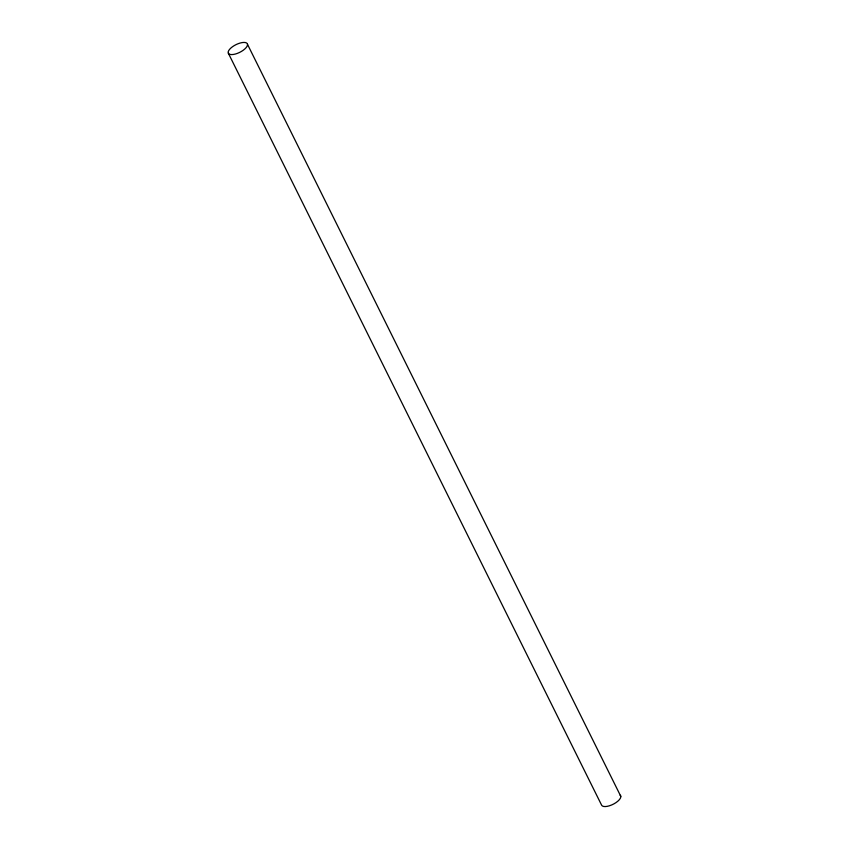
<?xml version="1.0" encoding="UTF-8"?>
<svg xmlns="http://www.w3.org/2000/svg" width="849" height="849" viewBox="0 0 849 849"><rect width="100%" height="100%" fill="white"/><g stroke="black" fill="none" stroke-linecap="round" stroke-linejoin="round"><path stroke-width="1.27" d="M247.515 44.371A10.602 4.277 -26.4 0 1 233.507 54.432A10.602 4.277 -26.4 0 1 232.509 46.727A10.602 4.277 -26.4 0 1 247.515 44.371L620.799 796.341M228.37 53.264L601.654 805.245A10.602 4.277 -26.4 0 0 613.848 803.907A10.602 4.277 -26.4 0 0 620.205 795.216"/></g></svg>
